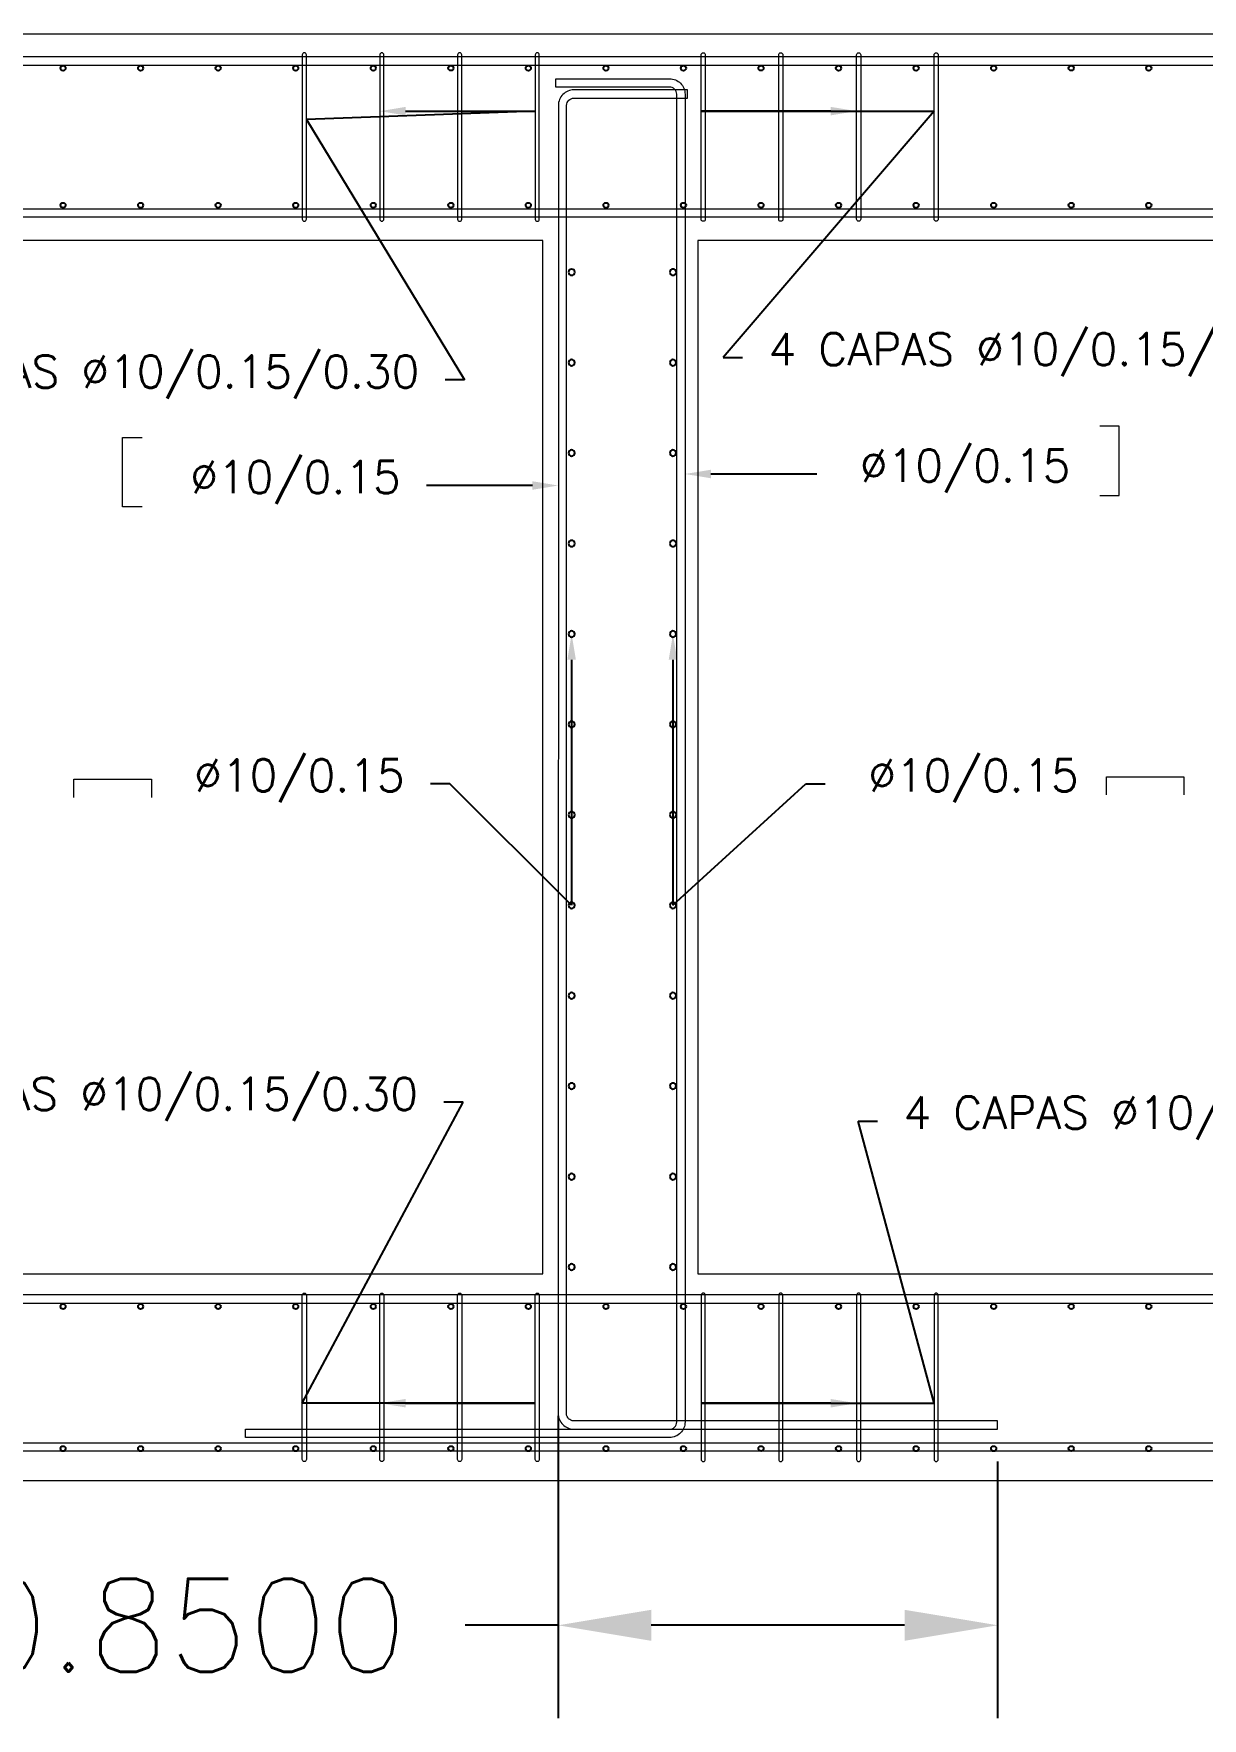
# Model space of a CAD drawing. Header units: metres. Extents: x 1291 to 1536, y 1774 to 1932.
# Drawn here: x 1352.632 to 1354.893, y 1789.735 to 1792.994 of the extents above; entities that cross this region are included whole.
import ezdxf
from ezdxf import colors
from ezdxf.entities.mleader import LeaderData, LeaderLine
from ezdxf.math import Vec2, Vec3

# ---------------------------------------------------------------- set-up
doc = ezdxf.new("R2010")
doc.units = ezdxf.units.M
doc.layers.add('Des', color=4, linetype='Continuous', lineweight=20)
doc.layers.add('YPSOM_ARMADURAS', color=164, linetype='Continuous')
doc.styles.get("Standard").update_dxf_attribs({"font": 'simplex.shx'})
doc.styles.add('YPSOM-TEXTO', font='romans.shx')
doc.dimstyles.get("Standard").update_dxf_attribs({"dimtxt": 0.18, "dimasz": 0.18, "dimexe": 0.18, "dimexo": 0.0625, "dimgap": 0.09, "dimtad": 0, "dimtih": 1, "dimtoh": 1, "dimdec": 4, "dimzin": 0, "dimdsep": 46, "dimtxsty": 'Standard', "dimcen": 0.09, "dimadec": 0, "dimazin": 0, "dimtfac": 1, "dimtdec": 4, "dimtofl": 0, "dimtmove": 0, "dimatfit": 3, "dimfxl": 1, "dimtolj": 1, "dimtzin": 0, "dimarcsym": 0})

# ---------------------------------------------------------------- blocks, each defined once
blk = doc.blocks.new('*U142')
at = {"layer": 'YPSOM_ARMADURAS'}
blk.add_circle((0, 0), 0.005, dxfattribs=at)
blk = doc.blocks.new('*U143')
at = {"layer": 'Des', "color": 0, "linetype": 'ByBlock', "lineweight": -2, "transparency": 16777216}
for p in [(-6.3603, -3.6837), (-6.4901, -3.7588), (-6.6199, -3.834), (-6.7497, -3.9092), (-6.8795, -3.9844), (-7.0093, -4.0596), (-7.1391, -4.1347), (-7.2689, -4.2099), (-7.3987, -4.2851), (-7.5285, -4.3603), (-7.6583, -4.4354), (-7.7881, -4.5106), (-7.9179, -4.5858), (-8.0477, -4.661), (-8.1775, -4.7361)]:
    blk.add_blockref('*U142', p, dxfattribs=at)
blk = doc.blocks.new('*U138')
at = {"layer": 'YPSOM_ARMADURAS'}
blk.add_circle((0, 0), 0.005, dxfattribs=at)
blk = doc.blocks.new('*U139')
at = {"layer": 'Des', "color": 0, "linetype": 'ByBlock', "lineweight": -2, "transparency": 16777216}
for p in [(-6.3603, -3.6837), (-6.4901, -3.7588), (-6.6199, -3.834), (-6.7497, -3.9092), (-6.8795, -3.9844), (-7.0093, -4.0596), (-7.1391, -4.1347), (-7.2689, -4.2099), (-7.3987, -4.2851), (-7.5285, -4.3603), (-7.6583, -4.4354), (-7.7881, -4.5106), (-7.9179, -4.5858), (-8.0477, -4.661), (-8.1775, -4.7361)]:
    blk.add_blockref('*U138', p, dxfattribs=at)
blk = doc.blocks.new('*U140')
at = {"layer": 'YPSOM_ARMADURAS'}
blk.add_circle((0, 0), 0.005, dxfattribs=at)
blk = doc.blocks.new('*U141')
at = {"layer": 'Des', "color": 0, "linetype": 'ByBlock', "lineweight": -2, "transparency": 16777216}
for p in [(-6.3603, -3.6837), (-6.4901, -3.7588), (-6.6199, -3.834), (-6.7497, -3.9092), (-6.8795, -3.9844), (-7.0093, -4.0596), (-7.1391, -4.1347), (-7.2689, -4.2099), (-7.3987, -4.2851), (-7.5285, -4.3603), (-7.6583, -4.4354), (-7.7881, -4.5106), (-7.9179, -4.5858), (-8.0477, -4.661), (-8.1775, -4.7361)]:
    blk.add_blockref('*U140', p, dxfattribs=at)
blk = doc.blocks.new('*U210')
at = {"layer": 'YPSOM_ARMADURAS'}
blk.add_circle((0, 0), 0.005, dxfattribs=at)
blk = doc.blocks.new('*U211')
at = {"layer": 'Des', "color": 0, "linetype": 'ByBlock', "lineweight": -2, "transparency": 16777216}
for p in [(-6.3603, -3.6837), (-6.4901, -3.7588), (-6.6199, -3.834), (-6.7497, -3.9092), (-6.8795, -3.9844), (-7.0093, -4.0596), (-7.1391, -4.1347), (-7.2689, -4.2099), (-7.3987, -4.2851), (-7.5285, -4.3603), (-7.6583, -4.4354), (-7.7881, -4.5106), (-7.9179, -4.5858), (-8.0477, -4.661), (-8.1775, -4.7361)]:
    blk.add_blockref('*U210', p, dxfattribs=at)
blk = doc.blocks.new('*U134')
at = {"layer": 'YPSOM_ARMADURAS'}
blk.add_circle((0, 0), 0.006, dxfattribs=at)
blk = doc.blocks.new('*U135')
at = {"layer": 'Des', "color": 0, "linetype": 'ByBlock', "lineweight": -2, "transparency": 16777216}
for p in [(0, 0), (0.0877, -0.1514), (0.1754, -0.3029), (0.2631, -0.4543), (0.3508, -0.6057), (0.4385, -0.7572), (0.5262, -0.9086), (0.6139, -1.06), (0.7017, -1.2115), (0.7894, -1.3629), (0.8771, -1.5144), (0.9648, -1.6658)]:
    blk.add_blockref('*U134', p, dxfattribs=at)
blk = doc.blocks.new('*U136')
at = {"layer": 'YPSOM_ARMADURAS'}
blk.add_circle((0, 0), 0.006, dxfattribs=at)
blk = doc.blocks.new('*U137')
at = {"layer": 'Des', "color": 0, "linetype": 'ByBlock', "lineweight": -2, "transparency": 16777216}
for p in [(0, 0), (0.0877, -0.1514), (0.1754, -0.3029), (0.2631, -0.4543), (0.3508, -0.6057), (0.4385, -0.7572), (0.5262, -0.9086), (0.6139, -1.06), (0.7017, -1.2115), (0.7894, -1.3629), (0.8771, -1.5144), (0.9648, -1.6658)]:
    blk.add_blockref('*U136', p, dxfattribs=at)
blk = doc.blocks.new('*U196')
at = {"layer": 'YPSOM_ARMADURAS'}
blk.add_circle((0, 0), 0.005, dxfattribs=at)
blk = doc.blocks.new('*U197')
at = {"layer": 'Des', "color": 0, "linetype": 'ByBlock', "lineweight": -2, "transparency": 16777216}
for p in [(-6.3603, -3.6837), (-6.4901, -3.7588), (-6.6199, -3.834), (-6.7497, -3.9092), (-6.8795, -3.9844), (-7.0093, -4.0596), (-7.1391, -4.1347), (-7.2689, -4.2099), (-7.3987, -4.2851), (-7.5285, -4.3603), (-7.6583, -4.4354), (-7.7881, -4.5106), (-7.9179, -4.5858), (-8.0477, -4.661), (-8.1775, -4.7361)]:
    blk.add_blockref('*U196', p, dxfattribs=at)
blk = doc.blocks.new('*U188')
at = {"layer": 'YPSOM_ARMADURAS'}
blk.add_circle((0, 0), 0.005, dxfattribs=at)
blk = doc.blocks.new('*U189')
at = {"layer": 'Des', "color": 0, "linetype": 'ByBlock', "lineweight": -2, "transparency": 16777216}
for p in [(-6.3603, -3.6837), (-6.4901, -3.7588), (-6.6199, -3.834), (-6.7497, -3.9092), (-6.8795, -3.9844), (-7.0093, -4.0596), (-7.1391, -4.1347), (-7.2689, -4.2099), (-7.3987, -4.2851), (-7.5285, -4.3603), (-7.6583, -4.4354), (-7.7881, -4.5106), (-7.9179, -4.5858), (-8.0477, -4.661), (-8.1775, -4.7361)]:
    blk.add_blockref('*U188', p, dxfattribs=at)
blk = doc.blocks.new('*U194')
at = {"layer": 'YPSOM_ARMADURAS'}
blk.add_circle((0, 0), 0.005, dxfattribs=at)
blk = doc.blocks.new('*U195')
at = {"layer": 'Des', "color": 0, "linetype": 'ByBlock', "lineweight": -2, "transparency": 16777216}
for p in [(-6.3603, -3.6837), (-6.4901, -3.7588), (-6.6199, -3.834), (-6.7497, -3.9092), (-6.8795, -3.9844), (-7.0093, -4.0596), (-7.1391, -4.1347), (-7.2689, -4.2099), (-7.3987, -4.2851), (-7.5285, -4.3603), (-7.6583, -4.4354), (-7.7881, -4.5106), (-7.9179, -4.5858), (-8.0477, -4.661), (-8.1775, -4.7361)]:
    blk.add_blockref('*U194', p, dxfattribs=at)
blk = doc.blocks.new('*U192')
at = {"layer": 'YPSOM_ARMADURAS'}
blk.add_circle((0, 0), 0.005, dxfattribs=at)
blk = doc.blocks.new('*U193')
at = {"layer": 'Des', "color": 0, "linetype": 'ByBlock', "lineweight": -2, "transparency": 16777216}
for p in [(-6.3603, -3.6837), (-6.4901, -3.7588), (-6.6199, -3.834), (-6.7497, -3.9092), (-6.8795, -3.9844), (-7.0093, -4.0596), (-7.1391, -4.1347), (-7.2689, -4.2099), (-7.3987, -4.2851), (-7.5285, -4.3603), (-7.6583, -4.4354), (-7.7881, -4.5106), (-7.9179, -4.5858), (-8.0477, -4.661), (-8.1775, -4.7361)]:
    blk.add_blockref('*U192', p, dxfattribs=at)
blk = doc.blocks.new('*U184')
at = {"layer": 'YPSOM_ARMADURAS'}
blk.add_circle((0, 0), 0.006, dxfattribs=at)
blk = doc.blocks.new('*U185')
at = {"layer": 'Des', "color": 0, "linetype": 'ByBlock', "lineweight": -2, "transparency": 16777216}
for p in [(0, 0), (0.0877, -0.1514), (0.1754, -0.3029), (0.2631, -0.4543), (0.3508, -0.6057), (0.4385, -0.7572), (0.5262, -0.9086), (0.6139, -1.06), (0.7017, -1.2115), (0.7894, -1.3629), (0.8771, -1.5144), (0.9648, -1.6658)]:
    blk.add_blockref('*U184', p, dxfattribs=at)
blk = doc.blocks.new('*U186')
at = {"layer": 'YPSOM_ARMADURAS'}
blk.add_circle((0, 0), 0.006, dxfattribs=at)
blk = doc.blocks.new('*U187')
at = {"layer": 'Des', "color": 0, "linetype": 'ByBlock', "lineweight": -2, "transparency": 16777216}
for p in [(0, 0), (0.0877, -0.1514), (0.1754, -0.3029), (0.2631, -0.4543), (0.3508, -0.6057), (0.4385, -0.7572), (0.5262, -0.9086), (0.6139, -1.06), (0.7017, -1.2115), (0.7894, -1.3629), (0.8771, -1.5144), (0.9648, -1.6658)]:
    blk.add_blockref('*U186', p, dxfattribs=at)
blk = doc.blocks.new('*D329')
at = {"color": 0, "lineweight": -2, "transparency": 16777216}
for p, q in [((1353.6468, 1790.3202), (1353.6468, 1789.7346)), ((1354.4968, 1790.2317), (1354.4968, 1789.7346)), ((1353.6468, 1789.9146), (1353.4668, 1789.9146)), ((1354.3168, 1789.9146), (1353.8268, 1789.9146))]:
    blk.add_line(p, q, dxfattribs=at)
at = {"color": 0, "transparency": 16777216}
for points in [[(1353.8268, 1789.9446), (1353.8268, 1789.8846), (1353.6468, 1789.9146)], [(1354.3168, 1789.9446), (1354.3168, 1789.8846), (1354.4968, 1789.9146)]]:
    blk.add_solid(points, dxfattribs=at)
at = {"layer": 'Defpoints', "color": 0, "transparency": 16777216}
for p in [(1353.6468, 1790.3827, 40.4446), (1354.4968, 1790.2942, 40.4446), (1353.6468, 1789.9146)]:
    blk.add_point(p, dxfattribs=at)
at = {"color": 0, "transparency": 16777216, "insert": (1352.9311, 1789.9146), "char_height": 0.18, "attachment_point": 5}
blk.add_mtext('\\A1;0.8500', dxfattribs=at)

msp = doc.modelspace()

# ---------------------------------------------------------------- linework, layer by layer
at = {"layer": 'Des', "color": 9, "elevation": 40.44465}
for points in [[(1345.01682, 1792.99446), (1362.51682, 1792.99446), (1362.51682, 1790.19446), (1345.01682, 1790.19446)], [(1345.01682, 1792.99446), (1362.51682, 1792.99446), (1362.51682, 1790.19446), (1345.01682, 1790.19446)], [(1353.61682, 1790.59446), (1353.61682, 1792.59446), (1349.61682, 1792.59446), (1349.61682, 1790.59446)], [(1353.61682, 1790.59446), (1353.61682, 1792.59446), (1349.61682, 1792.59446), (1349.61682, 1790.59446)], [(1357.91682, 1790.59446), (1357.91682, 1792.59446), (1353.91682, 1792.59446), (1353.91682, 1790.59446)], [(1357.91682, 1790.59446), (1357.91682, 1792.59446), (1353.91682, 1792.59446), (1353.91682, 1790.59446)]]:
    msp.add_lwpolyline(points, close=True, dxfattribs=at)
for points in [[(1356.86682, 1792.93346), (1356.86682, 1792.94946), (1345.09182, 1792.94946, 0.4142136), (1345.06182, 1792.91946), (1345.06182, 1792.59946), (1345.07782, 1792.59946), (1345.07782, 1792.91946, -0.4142136), (1345.09182, 1792.93346)], [(1356.86682, 1792.93346), (1356.86682, 1792.94946), (1345.09182, 1792.94946, 0.4142136), (1345.06182, 1792.91946), (1345.06182, 1792.59946), (1345.07782, 1792.59946), (1345.07782, 1792.91946, -0.4142136), (1345.09182, 1792.93346)], [(1353.1597, 1792.63554), (1353.1597, 1792.95354, 1), (1353.1517, 1792.95354), (1353.1517, 1792.63554, 1)], [(1353.1597, 1792.63554), (1353.1597, 1792.95354, 1), (1353.1517, 1792.95354), (1353.1517, 1792.63554, 1)], [(1353.3097, 1792.63554), (1353.3097, 1792.95354, 1), (1353.3017, 1792.95354), (1353.3017, 1792.63554, 1)], [(1353.3097, 1792.63554), (1353.3097, 1792.95354, 1), (1353.3017, 1792.95354), (1353.3017, 1792.63554, 1)], [(1353.46031, 1792.63546), (1353.46031, 1792.95346, 1), (1353.45231, 1792.95346), (1353.45231, 1792.63546, 1)], [(1353.46031, 1792.63546), (1353.46031, 1792.95346, 1), (1353.45231, 1792.95346), (1353.45231, 1792.63546, 1)], [(1353.61031, 1792.63546), (1353.61031, 1792.95346, 1), (1353.60231, 1792.95346), (1353.60231, 1792.63546, 1)], [(1353.61031, 1792.63546), (1353.61031, 1792.95346, 1), (1353.60231, 1792.95346), (1353.60231, 1792.63546, 1)], [(1353.92332, 1792.63546), (1353.92332, 1792.95346, -1), (1353.93132, 1792.95346), (1353.93132, 1792.63546, -1)], [(1353.92332, 1792.63546), (1353.92332, 1792.95346, -1), (1353.93132, 1792.95346), (1353.93132, 1792.63546, -1)], [(1354.07332, 1792.63546), (1354.07332, 1792.95346, -1), (1354.08132, 1792.95346), (1354.08132, 1792.63546, -1)], [(1354.07332, 1792.63546), (1354.07332, 1792.95346, -1), (1354.08132, 1792.95346), (1354.08132, 1792.63546, -1)], [(1354.22393, 1792.63554), (1354.22393, 1792.95354, -1), (1354.23193, 1792.95354), (1354.23193, 1792.63554, -1)], [(1354.22393, 1792.63554), (1354.22393, 1792.95354, -1), (1354.23193, 1792.95354), (1354.23193, 1792.63554, -1)], [(1354.37393, 1792.63554), (1354.37393, 1792.95354, -1), (1354.38193, 1792.95354), (1354.38193, 1792.63554, -1)], [(1354.37393, 1792.63554), (1354.37393, 1792.95354, -1), (1354.38193, 1792.95354), (1354.38193, 1792.63554, -1)], [(1362.39802, 1792.90563), (1362.39802, 1792.66946, -0.4142136), (1362.36802, 1792.63946), (1345.14021, 1792.63946, -0.4142136), (1345.11021, 1792.66946), (1345.11021, 1792.89621), (1345.12621, 1792.89621), (1345.12621, 1792.66946, 0.4142136), (1345.14021, 1792.65546), (1362.36802, 1792.65546, 0.4142136), (1362.38202, 1792.66946), (1362.38202, 1792.90563)], [(1362.39802, 1792.90563), (1362.39802, 1792.66946, -0.4142136), (1362.36802, 1792.63946), (1345.14021, 1792.63946, -0.4142136), (1345.11021, 1792.66946), (1345.11021, 1792.89621), (1345.12621, 1792.89621), (1345.12621, 1792.66946, 0.4142136), (1345.14021, 1792.65546), (1362.36802, 1792.65546, 0.4142136), (1362.38202, 1792.66946), (1362.38202, 1792.90563)], [(1354.49682, 1790.31017), (1353.67682, 1790.31017, -0.4142136), (1353.66282, 1790.32417), (1353.66313, 1792.85574, -0.4142136), (1353.67713, 1792.86974), (1353.89713, 1792.86974), (1353.89713, 1792.88574), (1353.67713, 1792.88574, 0.4142136), (1353.64713, 1792.85574), (1353.64682, 1790.32417, 0.4142136), (1353.67682, 1790.29417), (1354.49682, 1790.29417)], [(1354.49682, 1790.31017), (1353.67682, 1790.31017, -0.4142136), (1353.66282, 1790.32417), (1353.66313, 1792.85574, -0.4142136), (1353.67713, 1792.86974), (1353.89713, 1792.86974), (1353.89713, 1792.88574), (1353.67713, 1792.88574, 0.4142136), (1353.64713, 1792.85574), (1353.64682, 1790.32417, 0.4142136), (1353.67682, 1790.29417), (1354.49682, 1790.29417)], [(1350.89182, 1790.25187), (1350.89182, 1790.26787), (1362.44182, 1790.26787, 0.4142136), (1362.45582, 1790.28187), (1362.45582, 1792.04446), (1362.47182, 1792.04446), (1362.47182, 1790.28187, -0.4142136), (1362.44182, 1790.25187)], [(1350.89182, 1790.25187), (1350.89182, 1790.26787), (1362.44182, 1790.26787, 0.4142136), (1362.45582, 1790.28187), (1362.45582, 1792.04446), (1362.47182, 1792.04446), (1362.47182, 1790.28187, -0.4142136), (1362.44182, 1790.25187)], [(1362.44285, 1790.23419), (1362.44285, 1790.52378, 0.4142136), (1362.41285, 1790.55378), (1345.11544, 1790.55378, 0.4142136), (1345.08544, 1790.52378), (1345.08544, 1790.23498), (1345.10144, 1790.23498), (1345.10144, 1790.52378, -0.4142136), (1345.11544, 1790.53778), (1362.41285, 1790.53778, -0.4142136), (1362.42685, 1790.52378), (1362.42685, 1790.23419)], [(1362.44285, 1790.23419), (1362.44285, 1790.52378, 0.4142136), (1362.41285, 1790.55378), (1345.11544, 1790.55378, 0.4142136), (1345.08544, 1790.52378), (1345.08544, 1790.23498), (1345.10144, 1790.23498), (1345.10144, 1790.52378, -0.4142136), (1345.11544, 1790.53778), (1362.41285, 1790.53778, -0.4142136), (1362.42685, 1790.52378), (1362.42685, 1790.23419)], [(1353.1597, 1790.55338), (1353.1597, 1790.23538, -1), (1353.1517, 1790.23538), (1353.1517, 1790.55338, -1)], [(1353.1597, 1790.55338), (1353.1597, 1790.23538, -1), (1353.1517, 1790.23538), (1353.1517, 1790.55338, -1)], [(1353.3097, 1790.55338), (1353.3097, 1790.23538, -1), (1353.3017, 1790.23538), (1353.3017, 1790.55338, -1)], [(1353.3097, 1790.55338), (1353.3097, 1790.23538, -1), (1353.3017, 1790.23538), (1353.3017, 1790.55338, -1)], [(1353.46031, 1790.55346), (1353.46031, 1790.23546, -1), (1353.45231, 1790.23546), (1353.45231, 1790.55346, -1)], [(1353.46031, 1790.55346), (1353.46031, 1790.23546, -1), (1353.45231, 1790.23546), (1353.45231, 1790.55346, -1)], [(1353.61031, 1790.55346), (1353.61031, 1790.23546, -1), (1353.60231, 1790.23546), (1353.60231, 1790.55346, -1)], [(1353.61031, 1790.55346), (1353.61031, 1790.23546, -1), (1353.60231, 1790.23546), (1353.60231, 1790.55346, -1)], [(1353.92332, 1790.55346), (1353.92332, 1790.23546, 1), (1353.93132, 1790.23546), (1353.93132, 1790.55346, 1)], [(1353.92332, 1790.55346), (1353.92332, 1790.23546, 1), (1353.93132, 1790.23546), (1353.93132, 1790.55346, 1)], [(1354.07332, 1790.55346), (1354.07332, 1790.23546, 1), (1354.08132, 1790.23546), (1354.08132, 1790.55346, 1)], [(1354.07332, 1790.55346), (1354.07332, 1790.23546, 1), (1354.08132, 1790.23546), (1354.08132, 1790.55346, 1)], [(1354.22393, 1790.55338), (1354.22393, 1790.23538, 1), (1354.23193, 1790.23538), (1354.23193, 1790.55338, 1)], [(1354.22393, 1790.55338), (1354.22393, 1790.23538, 1), (1354.23193, 1790.23538), (1354.23193, 1790.55338, 1)], [(1354.37393, 1790.55338), (1354.37393, 1790.23538, 1), (1354.38193, 1790.23538), (1354.38193, 1790.55338, 1)], [(1354.37393, 1790.55338), (1354.37393, 1790.23538, 1), (1354.38193, 1790.23538), (1354.38193, 1790.55338, 1)]]:
    msp.add_lwpolyline(points, format="xyb", close=True, dxfattribs=at)
msp.add_lwpolyline([(1353.64217, 1792.8913), (1353.64217, 1792.9073), (1353.86217, 1792.9073, -0.4142136), (1353.89217, 1792.8773), (1353.89217, 1790.308, -0.4142136), (1353.86217, 1790.278), (1353.04217, 1790.278), (1353.04217, 1790.294), (1353.86217, 1790.294, 0.4142136), (1353.87617, 1790.308), (1353.87617, 1792.8773, 0.4142136), (1353.86217, 1792.8913), (1353.64217, 1792.8913)], format="xyb", dxfattribs=at)
msp.add_lwpolyline([(1353.64217, 1792.8913), (1353.64217, 1792.9073), (1353.86217, 1792.9073, -0.4142136), (1353.89217, 1792.8773), (1353.89217, 1790.308, -0.4142136), (1353.86217, 1790.278), (1353.04217, 1790.278), (1353.04217, 1790.294), (1353.86217, 1790.294, 0.4142136), (1353.87617, 1790.308), (1353.87617, 1792.8773, 0.4142136), (1353.86217, 1792.8913), (1353.64217, 1792.8913)], format="xyb", dxfattribs=at)
at = {"layer": 'Des', "color": 9, "elevation": 76.49915}
for points in [[(1354.69418, 1792.10093), (1354.73203, 1792.10093), (1354.73203, 1792.23521), (1354.69418, 1792.23521)], [(1354.69418, 1792.10093), (1354.73203, 1792.10093), (1354.73203, 1792.23521), (1354.69418, 1792.23521)], [(1352.84185, 1792.07863), (1352.804, 1792.07863), (1352.804, 1792.21291), (1352.84185, 1792.21291)], [(1352.84185, 1792.07863), (1352.804, 1792.07863), (1352.804, 1792.21291), (1352.84185, 1792.21291)], [(1352.71015, 1791.51675), (1352.71015, 1791.55175), (1352.86015, 1791.55175), (1352.86015, 1791.51675)], [(1352.71015, 1791.51675), (1352.71015, 1791.55175), (1352.86015, 1791.55175), (1352.86015, 1791.51675)], [(1354.7071, 1791.52161), (1354.7071, 1791.55661), (1354.8571, 1791.55661), (1354.8571, 1791.52161)], [(1354.7071, 1791.52161), (1354.7071, 1791.55661), (1354.8571, 1791.55661), (1354.8571, 1791.52161)]]:
    msp.add_lwpolyline(points, dxfattribs=at)

# ---------------------------------------------------------------- block references
at = {"layer": 'Des', "color": 9, "rotation": 149.9219293539946}
for name, p in [('*U141', (1345.33915, 1792.92789, 40.44465)), ('*U195', (1345.33915, 1792.92789, 40.44465)), ('*U211', (1345.33915, 1792.66242, 40.44465)), ('*U193', (1345.33915, 1792.66242, 40.44465)), ('*U143', (1345.33915, 1790.53146, 40.44465)), ('*U197', (1345.33915, 1790.53146, 40.44465)), ('*U139', (1345.33915, 1790.25646, 40.44465)), ('*U189', (1345.33915, 1790.25646, 40.44465))]:
    msp.add_blockref(name, p, dxfattribs=at)
at = {"layer": 'Des', "color": 9, "xscale": -1, "rotation": 210.0780705469837}
for name, p in [('*U137', (1353.67282, 1790.60792, 40.44465)), ('*U187', (1353.67282, 1790.60792, 40.44465)), ('*U135', (1353.86882, 1790.60793, 40.44465)), ('*U185', (1353.86882, 1790.60793, 40.44465))]:
    msp.add_blockref(name, p, dxfattribs=at)

# ---------------------------------------------------------------- dimensions: what is measured, and where the dimension line sits
dim = msp.add_linear_dim(base=(1353.64682, 1789.91462), p1=(1354.49682, 1790.29417, 40.44465), p2=(1353.64682, 1790.38271, 40.44465), dimstyle='Standard')
dim.commit()
dim.dimension.update_dxf_attribs({"geometry": '*D329', "text_midpoint": (1352.93111, 1789.91462)})

# ---------------------------------------------------------------- leaders
at = {"layer": 'Des', "color": 9}
ml = msp.add_multileader_mtext('Standard', dxfattribs=at)
ml.set_content('4 CAPAS Ø10/0.15/0.30', color=2, style='YPSOM-TEXTO')
ml.set_leader_properties(color=1)
ml.build(insert=Vec2(0, 0))
ml.multileader.update_dxf_attribs({"text_left_attachment_type": 2, "text_right_attachment_type": 2, "dogleg_length": 1.5, "arrow_head_size": 0.05, "scale": 0.025})
ctx = ml.context
ctx.base_point, ctx.scale, ctx.char_height, ctx.arrow_head_size, ctx.landing_gap_size, ctx.plane_origin, ctx.plane_x_axis, ctx.plane_y_axis = Vec3(1352.13779, 1792.32435, 40.44465), 0.025, 0.0625, 0.05, 0.05, Vec3(1354.1017, 1792.74454, 40.44465), Vec3(1, 0, 0), Vec3(0, 1, 0)
ctx.left_attachment, ctx.right_attachment, ctx.text_align_type = 2, 2, 2
notes = []
notes.append((ctx, [(1, (1, 1, 0), (1353.46577, 1792.32435, 40.44465), (-1, 0, 0), 0.0375, [(0, [(1353.3017, 1792.84454, 40.44465), (1353.4517, 1792.84454, 40.44465), (1353.6017, 1792.84454, 40.44465), (1353.1597, 1792.8286, 40.44465)], 0, [])])]))
ctx.mtext.insert, ctx.mtext.text_direction, ctx.mtext.alignment, ctx.mtext.flow_direction = Vec3(1353.37827, 1792.37197, 40.44465), Vec3(1, 0, 0), 3, 5
ml = msp.add_multileader_mtext('Standard', dxfattribs=at)
ml.set_content('4 CAPAS Ø10/0.15/0.30', color=2, style='YPSOM-TEXTO')
ml.set_leader_properties(color=1)
ml.build(insert=Vec2(0, 0))
ml.multileader.update_dxf_attribs({"text_left_attachment_type": 2, "text_right_attachment_type": 2, "dogleg_length": 1.5, "arrow_head_size": 0.05, "scale": 0.025})
ctx = ml.context
ctx.base_point, ctx.scale, ctx.char_height, ctx.arrow_head_size, ctx.landing_gap_size, ctx.plane_origin, ctx.plane_x_axis, ctx.plane_y_axis = Vec3(1352.13779, 1792.32435, 40.44465), 0.025, 0.0625, 0.05, 0.05, Vec3(1354.1017, 1792.74454, 40.44465), Vec3(1, 0, 0), Vec3(0, 1, 0)
ctx.left_attachment, ctx.right_attachment, ctx.text_align_type = 2, 2, 2
notes.append((ctx, [(1, (1, 1, 0), (1353.46577, 1792.32435, 40.44465), (-1, 0, 0), 0.0375, [(0, [(1353.3017, 1792.84454, 40.44465), (1353.4517, 1792.84454, 40.44465), (1353.6017, 1792.84454, 40.44465), (1353.1597, 1792.8286, 40.44465)], 0, [])])]))
ctx.mtext.insert, ctx.mtext.text_direction, ctx.mtext.alignment, ctx.mtext.flow_direction = Vec3(1353.37827, 1792.37197, 40.44465), Vec3(1, 0, 0), 3, 5
ml = msp.add_multileader_mtext('Standard', dxfattribs=at)
ml.set_content('4 CAPAS Ø10/0.15/0.30', color=2, style='YPSOM-TEXTO')
ml.set_leader_properties(color=1)
ml.build(insert=Vec2(0, 0))
ml.multileader.update_dxf_attribs({"text_left_attachment_type": 2, "text_right_attachment_type": 2, "dogleg_length": 1.5, "arrow_head_size": 0.05, "scale": 0.025})
ctx = ml.context
ctx.base_point, ctx.scale, ctx.char_height, ctx.arrow_head_size, ctx.landing_gap_size, ctx.plane_origin, ctx.plane_x_axis, ctx.plane_y_axis = Vec3(1354.00348, 1792.36763, 40.44465), 0.025, 0.0625, 0.05, 0.05, Vec3(1354.42393, 1792.74462, 40.44465), Vec3(1, 0, 0), Vec3(0, 1, 0)
ctx.left_attachment, ctx.right_attachment = 2, 2
notes.append((ctx, [(1, (1, 1, 0), (1353.96598, 1792.36763, 40.44465), (1, 0, 0), 0.0375, [(2, [(1354.22393, 1792.84462, 40.44465), (1354.07393, 1792.84462, 40.44465), (1353.92393, 1792.84462, 40.44465), (1354.37393, 1792.84462, 40.44465)], 0, [])])]))
ctx.mtext.insert, ctx.mtext.text_direction, ctx.mtext.rotation, ctx.mtext.flow_direction = Vec3(1354.05348, 1792.41525, 40.44465), Vec3(1, 0, 0), 6.2831853, 5
ml = msp.add_multileader_mtext('Standard', dxfattribs=at)
ml.set_content('4 CAPAS Ø10/0.15/0.30', color=2, style='YPSOM-TEXTO')
ml.set_leader_properties(color=1)
ml.build(insert=Vec2(0, 0))
ml.multileader.update_dxf_attribs({"text_left_attachment_type": 2, "text_right_attachment_type": 2, "dogleg_length": 1.5, "arrow_head_size": 0.05, "scale": 0.025})
ctx = ml.context
ctx.base_point, ctx.scale, ctx.char_height, ctx.arrow_head_size, ctx.landing_gap_size, ctx.plane_origin, ctx.plane_x_axis, ctx.plane_y_axis = Vec3(1354.00348, 1792.36763, 40.44465), 0.025, 0.0625, 0.05, 0.05, Vec3(1354.42393, 1792.74462, 40.44465), Vec3(1, 0, 0), Vec3(0, 1, 0)
ctx.left_attachment, ctx.right_attachment = 2, 2
notes.append((ctx, [(1, (1, 1, 0), (1353.96598, 1792.36763, 40.44465), (1, 0, 0), 0.0375, [(2, [(1354.22393, 1792.84462, 40.44465), (1354.07393, 1792.84462, 40.44465), (1353.92393, 1792.84462, 40.44465), (1354.37393, 1792.84462, 40.44465)], 0, [])])]))
ctx.mtext.insert, ctx.mtext.text_direction, ctx.mtext.rotation, ctx.mtext.flow_direction = Vec3(1354.05348, 1792.41525, 40.44465), Vec3(1, 0, 0), 6.2831853, 5
ml = msp.add_multileader_mtext('Standard', dxfattribs=at)
ml.set_content('Ø10/0.15', color=2, style='YPSOM-TEXTO')
ml.set_leader_properties(color=1)
ml.build(insert=Vec2(0, 0))
ml.multileader.update_dxf_attribs({"text_left_attachment_type": 2, "text_right_attachment_type": 2, "dogleg_length": 1.5, "arrow_head_size": 0.05, "scale": 0.025})
ctx = ml.context
ctx.base_point, ctx.scale, ctx.char_height, ctx.arrow_head_size, ctx.landing_gap_size, ctx.plane_origin, ctx.plane_x_axis, ctx.plane_y_axis = Vec3(1354.14697, 1792.14244, 40.44465), 0.025, 0.0625, 0.05, 0.05, Vec3(1354.39217, 1792.14244, 40.44465), Vec3(1, 0, 0), Vec3(0, 1, 0)
ctx.left_attachment, ctx.right_attachment, ctx.text_align_type = 2, 2, 2
notes.append((ctx, [(0, (1, 1, 0), (1354.10947, 1792.14244, 40.44465), (1, 0, 0), 0.0375, [(0, [(1353.89217, 1792.14244, 40.44465)], 0, [])])]))
ctx.mtext.insert, ctx.mtext.text_direction, ctx.mtext.alignment, ctx.mtext.flow_direction = Vec3(1354.63744, 1792.19006, 40.44465), Vec3(1, 0, 0), 3, 5
ml = msp.add_multileader_mtext('Standard', dxfattribs=at)
ml.set_content('Ø10/0.15', color=2, style='YPSOM-TEXTO')
ml.set_leader_properties(color=1)
ml.build(insert=Vec2(0, 0))
ml.multileader.update_dxf_attribs({"text_left_attachment_type": 2, "text_right_attachment_type": 2, "dogleg_length": 1.5, "arrow_head_size": 0.05, "scale": 0.025})
ctx = ml.context
ctx.base_point, ctx.scale, ctx.char_height, ctx.arrow_head_size, ctx.landing_gap_size, ctx.plane_origin, ctx.plane_x_axis, ctx.plane_y_axis = Vec3(1354.14697, 1792.14244, 40.44465), 0.025, 0.0625, 0.05, 0.05, Vec3(1354.39217, 1792.14244, 40.44465), Vec3(1, 0, 0), Vec3(0, 1, 0)
ctx.left_attachment, ctx.right_attachment, ctx.text_align_type = 2, 2, 2
notes.append((ctx, [(0, (1, 1, 0), (1354.10947, 1792.14244, 40.44465), (1, 0, 0), 0.0375, [(0, [(1353.89217, 1792.14244, 40.44465)], 0, [])])]))
ctx.mtext.insert, ctx.mtext.text_direction, ctx.mtext.alignment, ctx.mtext.flow_direction = Vec3(1354.63744, 1792.19006, 40.44465), Vec3(1, 0, 0), 3, 5
ml = msp.add_multileader_mtext('Standard', dxfattribs=at)
ml.set_content('Ø10/0.15', color=2, style='YPSOM-TEXTO')
ml.set_leader_properties(color=1)
ml.build(insert=Vec2(0, 0))
ml.multileader.update_dxf_attribs({"text_left_attachment_type": 2, "text_right_attachment_type": 2, "dogleg_length": 1.5, "arrow_head_size": 0.05, "scale": 0.025})
ctx = ml.context
ctx.base_point, ctx.scale, ctx.char_height, ctx.arrow_head_size, ctx.landing_gap_size, ctx.plane_origin, ctx.plane_x_axis, ctx.plane_y_axis = Vec3(1352.85177, 1792.12014, 40.44465), 0.025, 0.0625, 0.05, 0.05, Vec3(1354.14704, 1792.12014, 40.44465), Vec3(1, 0, 0), Vec3(0, 1, 0)
ctx.left_attachment, ctx.right_attachment, ctx.text_align_type = 2, 2, 2
notes.append((ctx, [(0, (1, 1, 0), (1353.42975, 1792.12014, 40.44465), (-1, 0, 0), 0.0375, [(0, [(1353.64704, 1792.12014, 40.44465)], 0, [])])]))
ctx.mtext.insert, ctx.mtext.text_direction, ctx.mtext.rotation, ctx.mtext.alignment, ctx.mtext.flow_direction = Vec3(1353.34225, 1792.16776, 40.44465), Vec3(1, 0, 0), 6.2831853, 3, 5
ml = msp.add_multileader_mtext('Standard', dxfattribs=at)
ml.set_content('Ø10/0.15', color=2, style='YPSOM-TEXTO')
ml.set_leader_properties(color=1)
ml.build(insert=Vec2(0, 0))
ml.multileader.update_dxf_attribs({"text_left_attachment_type": 2, "text_right_attachment_type": 2, "dogleg_length": 1.5, "arrow_head_size": 0.05, "scale": 0.025})
ctx = ml.context
ctx.base_point, ctx.scale, ctx.char_height, ctx.arrow_head_size, ctx.landing_gap_size, ctx.plane_origin, ctx.plane_x_axis, ctx.plane_y_axis = Vec3(1352.85177, 1792.12014, 40.44465), 0.025, 0.0625, 0.05, 0.05, Vec3(1354.14704, 1792.12014, 40.44465), Vec3(1, 0, 0), Vec3(0, 1, 0)
ctx.left_attachment, ctx.right_attachment, ctx.text_align_type = 2, 2, 2
notes.append((ctx, [(0, (1, 1, 0), (1353.42975, 1792.12014, 40.44465), (-1, 0, 0), 0.0375, [(0, [(1353.64704, 1792.12014, 40.44465)], 0, [])])]))
ctx.mtext.insert, ctx.mtext.text_direction, ctx.mtext.rotation, ctx.mtext.alignment, ctx.mtext.flow_direction = Vec3(1353.34225, 1792.16776, 40.44465), Vec3(1, 0, 0), 6.2831853, 3, 5
ml = msp.add_multileader_mtext('Standard', dxfattribs=at)
ml.set_content('Ø10/0.15', color=2, style='YPSOM-TEXTO')
ml.set_leader_properties(color=1)
ml.build(insert=Vec2(0, 0))
ml.multileader.update_dxf_attribs({"text_left_attachment_type": 2, "text_right_attachment_type": 2, "dogleg_length": 1.5, "arrow_head_size": 0.05, "scale": 0.025})
ctx = ml.context
ctx.base_point, ctx.scale, ctx.char_height, ctx.arrow_head_size, ctx.landing_gap_size, ctx.plane_origin, ctx.plane_x_axis, ctx.plane_y_axis = Vec3(1352.85934, 1791.54293, 40.44465), 0.025, 0.0625, 0.05, 0.05, Vec3(1354.19431, 1791.83293, 40.44465), Vec3(1, 0, 0), Vec3(0, 1, 0)
ctx.left_attachment, ctx.right_attachment, ctx.text_align_type = 2, 2, 2
notes.append((ctx, [(0, (1, 1, 0), (1353.43732, 1791.54293, 40.44465), (-1, 0, 0), 0.0375, [(1, [(1353.67282, 1791.83292, 40.44465), (1353.67282, 1791.30792, 40.44465)], 0, [])])]))
ctx.mtext.insert, ctx.mtext.text_direction, ctx.mtext.alignment, ctx.mtext.flow_direction = Vec3(1353.34982, 1791.59055, 40.44465), Vec3(1, 0, 0), 3, 5
ml = msp.add_multileader_mtext('Standard', dxfattribs=at)
ml.set_content('Ø10/0.15', color=2, style='YPSOM-TEXTO')
ml.set_leader_properties(color=1)
ml.build(insert=Vec2(0, 0))
ml.multileader.update_dxf_attribs({"text_left_attachment_type": 2, "text_right_attachment_type": 2, "dogleg_length": 1.5, "arrow_head_size": 0.05, "scale": 0.025})
ctx = ml.context
ctx.base_point, ctx.scale, ctx.char_height, ctx.arrow_head_size, ctx.landing_gap_size, ctx.plane_origin, ctx.plane_x_axis, ctx.plane_y_axis = Vec3(1352.85934, 1791.54293, 40.44465), 0.025, 0.0625, 0.05, 0.05, Vec3(1354.19431, 1791.83293, 40.44465), Vec3(1, 0, 0), Vec3(0, 1, 0)
ctx.left_attachment, ctx.right_attachment, ctx.text_align_type = 2, 2, 2
notes.append((ctx, [(0, (1, 1, 0), (1353.43732, 1791.54293, 40.44465), (-1, 0, 0), 0.0375, [(1, [(1353.67282, 1791.83292, 40.44465), (1353.67282, 1791.30792, 40.44465)], 0, [])])]))
ctx.mtext.insert, ctx.mtext.text_direction, ctx.mtext.alignment, ctx.mtext.flow_direction = Vec3(1353.34982, 1791.59055, 40.44465), Vec3(1, 0, 0), 3, 5
ml = msp.add_multileader_mtext('Standard', dxfattribs=at)
ml.set_content('Ø10/0.15', color=2, style='YPSOM-TEXTO')
ml.set_leader_properties(color=1)
ml.build(insert=Vec2(0, 0))
ml.multileader.update_dxf_attribs({"text_left_attachment_type": 2, "text_right_attachment_type": 2, "dogleg_length": 1.5, "arrow_head_size": 0.05, "scale": 0.025})
ctx = ml.context
ctx.base_point, ctx.scale, ctx.char_height, ctx.arrow_head_size, ctx.landing_gap_size, ctx.plane_origin, ctx.plane_x_axis, ctx.plane_y_axis = Vec3(1354.1633, 1791.54293, 40.44465), 0.025, 0.0625, 0.05, 0.05, Vec3(1354.36882, 1791.83293, 40.44465), Vec3(1, 0, 0), Vec3(0, 1, 0)
ctx.left_attachment, ctx.right_attachment, ctx.text_align_type = 2, 2, 2
notes.append((ctx, [(0, (1, 1, 0), (1354.1258, 1791.54293, 40.44465), (1, 0, 0), 0.0375, [(1, [(1353.86882, 1791.83293, 40.44465), (1353.86882, 1791.30793, 40.44465)], 0, [])])]))
ctx.mtext.insert, ctx.mtext.text_direction, ctx.mtext.alignment, ctx.mtext.flow_direction = Vec3(1354.65378, 1791.59055, 40.44465), Vec3(1, 0, 0), 3, 5
ml = msp.add_multileader_mtext('Standard', dxfattribs=at)
ml.set_content('Ø10/0.15', color=2, style='YPSOM-TEXTO')
ml.set_leader_properties(color=1)
ml.build(insert=Vec2(0, 0))
ml.multileader.update_dxf_attribs({"text_left_attachment_type": 2, "text_right_attachment_type": 2, "dogleg_length": 1.5, "arrow_head_size": 0.05, "scale": 0.025})
ctx = ml.context
ctx.base_point, ctx.scale, ctx.char_height, ctx.arrow_head_size, ctx.landing_gap_size, ctx.plane_origin, ctx.plane_x_axis, ctx.plane_y_axis = Vec3(1354.1633, 1791.54293, 40.44465), 0.025, 0.0625, 0.05, 0.05, Vec3(1354.36882, 1791.83293, 40.44465), Vec3(1, 0, 0), Vec3(0, 1, 0)
ctx.left_attachment, ctx.right_attachment, ctx.text_align_type = 2, 2, 2
notes.append((ctx, [(0, (1, 1, 0), (1354.1258, 1791.54293, 40.44465), (1, 0, 0), 0.0375, [(1, [(1353.86882, 1791.83293, 40.44465), (1353.86882, 1791.30793, 40.44465)], 0, [])])]))
ctx.mtext.insert, ctx.mtext.text_direction, ctx.mtext.alignment, ctx.mtext.flow_direction = Vec3(1354.65378, 1791.59055, 40.44465), Vec3(1, 0, 0), 3, 5
ml = msp.add_multileader_mtext('Standard', dxfattribs=at)
ml.set_content('4 CAPAS Ø10/0.15/0.30', color=2, style='YPSOM-TEXTO')
ml.set_leader_properties(color=1)
ml.build(insert=Vec2(0, 0))
ml.multileader.update_dxf_attribs({"text_left_attachment_type": 2, "text_right_attachment_type": 2, "dogleg_length": 1.5, "arrow_head_size": 0.05, "scale": 0.025})
ctx = ml.context
ctx.base_point, ctx.scale, ctx.char_height, ctx.arrow_head_size, ctx.landing_gap_size, ctx.plane_origin, ctx.plane_x_axis, ctx.plane_y_axis = Vec3(1352.13537, 1790.92659, 40.44465), 0.025, 0.0625, 0.05, 0.05, Vec3(1354.1017, 1790.44438, 40.44465), Vec3(1, 0, 0), Vec3(0, 1, 0)
ctx.left_attachment, ctx.right_attachment, ctx.text_align_type = 2, 2, 2
notes.append((ctx, [(1, (1, 1, 0), (1353.46335, 1790.92659, 40.44465), (-1, 0, 0), 0.0375, [(2, [(1353.3017, 1790.34438, 40.44465), (1353.4517, 1790.34438, 40.44465), (1353.6017, 1790.34438, 40.44465), (1353.1517, 1790.34438, 40.44465)], 0, [])])]))
ctx.mtext.insert, ctx.mtext.text_direction, ctx.mtext.rotation, ctx.mtext.alignment, ctx.mtext.flow_direction = Vec3(1353.37585, 1790.97421, 40.44465), Vec3(1, 0, 0), 6.2831853, 3, 5
ml = msp.add_multileader_mtext('Standard', dxfattribs=at)
ml.set_content('4 CAPAS Ø10/0.15/0.30', color=2, style='YPSOM-TEXTO')
ml.set_leader_properties(color=1)
ml.build(insert=Vec2(0, 0))
ml.multileader.update_dxf_attribs({"text_left_attachment_type": 2, "text_right_attachment_type": 2, "dogleg_length": 1.5, "arrow_head_size": 0.05, "scale": 0.025})
ctx = ml.context
ctx.base_point, ctx.scale, ctx.char_height, ctx.arrow_head_size, ctx.landing_gap_size, ctx.plane_origin, ctx.plane_x_axis, ctx.plane_y_axis = Vec3(1352.13537, 1790.92659, 40.44465), 0.025, 0.0625, 0.05, 0.05, Vec3(1354.1017, 1790.44438, 40.44465), Vec3(1, 0, 0), Vec3(0, 1, 0)
ctx.left_attachment, ctx.right_attachment, ctx.text_align_type = 2, 2, 2
notes.append((ctx, [(1, (1, 1, 0), (1353.46335, 1790.92659, 40.44465), (-1, 0, 0), 0.0375, [(2, [(1353.3017, 1790.34438, 40.44465), (1353.4517, 1790.34438, 40.44465), (1353.6017, 1790.34438, 40.44465), (1353.1517, 1790.34438, 40.44465)], 0, [])])]))
ctx.mtext.insert, ctx.mtext.text_direction, ctx.mtext.rotation, ctx.mtext.alignment, ctx.mtext.flow_direction = Vec3(1353.37585, 1790.97421, 40.44465), Vec3(1, 0, 0), 6.2831853, 3, 5
ml = msp.add_multileader_mtext('Standard', dxfattribs=at)
ml.set_content('4 CAPAS Ø10/0.15/0.30', color=2, style='YPSOM-TEXTO')
ml.set_leader_properties(color=1)
ml.build(insert=Vec2(0, 0))
ml.multileader.update_dxf_attribs({"text_left_attachment_type": 2, "text_right_attachment_type": 2, "dogleg_length": 1.5, "arrow_head_size": 0.05, "scale": 0.025})
ctx = ml.context
ctx.base_point, ctx.scale, ctx.char_height, ctx.arrow_head_size, ctx.landing_gap_size, ctx.plane_origin, ctx.plane_x_axis, ctx.plane_y_axis = Vec3(1354.26454, 1790.89033, 40.44465), 0.025, 0.0625, 0.05, 0.05, Vec3(1354.42393, 1790.4443, 40.44465), Vec3(1, 0, 0), Vec3(0, 1, 0)
ctx.left_attachment, ctx.right_attachment = 2, 2
notes.append((ctx, [(1, (1, 1, 0), (1354.22704, 1790.89033, 40.44465), (1, 0, 0), 0.0375, [(2, [(1354.22393, 1790.3443, 40.44465), (1354.07393, 1790.3443, 40.44465), (1353.92393, 1790.3443, 40.44465), (1354.37393, 1790.3443, 40.44465)], 0, [])])]))
ctx.mtext.insert, ctx.mtext.text_direction, ctx.mtext.flow_direction = Vec3(1354.31454, 1790.93795, 40.44465), Vec3(1, 0, 0), 5
ml = msp.add_multileader_mtext('Standard', dxfattribs=at)
ml.set_content('4 CAPAS Ø10/0.15/0.30', color=2, style='YPSOM-TEXTO')
ml.set_leader_properties(color=1)
ml.build(insert=Vec2(0, 0))
ml.multileader.update_dxf_attribs({"text_left_attachment_type": 2, "text_right_attachment_type": 2, "dogleg_length": 1.5, "arrow_head_size": 0.05, "scale": 0.025})
ctx = ml.context
ctx.base_point, ctx.scale, ctx.char_height, ctx.arrow_head_size, ctx.landing_gap_size, ctx.plane_origin, ctx.plane_x_axis, ctx.plane_y_axis = Vec3(1354.26454, 1790.89033, 40.44465), 0.025, 0.0625, 0.05, 0.05, Vec3(1354.42393, 1790.4443, 40.44465), Vec3(1, 0, 0), Vec3(0, 1, 0)
ctx.left_attachment, ctx.right_attachment = 2, 2
notes.append((ctx, [(1, (1, 1, 0), (1354.22704, 1790.89033, 40.44465), (1, 0, 0), 0.0375, [(2, [(1354.22393, 1790.3443, 40.44465), (1354.07393, 1790.3443, 40.44465), (1353.92393, 1790.3443, 40.44465), (1354.37393, 1790.3443, 40.44465)], 0, [])])]))
ctx.mtext.insert, ctx.mtext.text_direction, ctx.mtext.flow_direction = Vec3(1354.31454, 1790.93795, 40.44465), Vec3(1, 0, 0), 5
for ctx, leaders in notes:
    for number, flags, end, landing, length, lines in leaders:
        leader = LeaderData()
        leader.index, (leader.has_last_leader_line, leader.has_dogleg_vector, leader.attachment_direction) = number, flags
        leader.last_leader_point, leader.dogleg_vector, leader.dogleg_length = Vec3(end), Vec3(landing), length
        for number, points, colour, breaks in lines:
            line = LeaderLine()
            line.index, line.vertices, line.color, line.breaks = number, Vec3.list(points), colors.encode_raw_color(colour), breaks
            leader.lines.append(line)
        ctx.leaders.append(leader)

doc.saveas('drawing.dxf')
